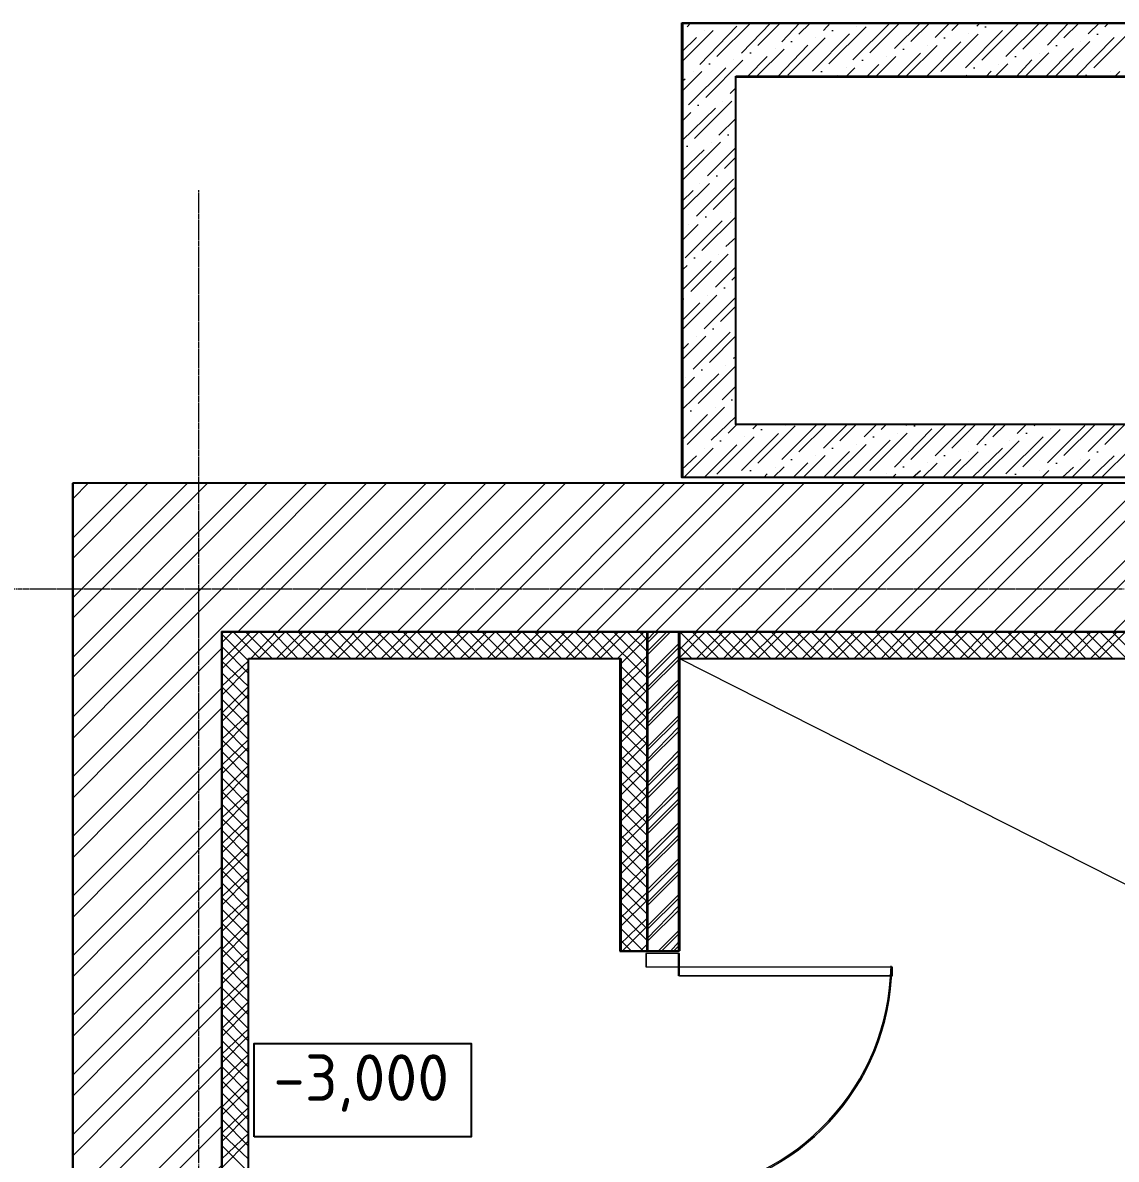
# Model space of a CAD drawing. Header units: millimetres. Extents: x -10178924 to 11692288, y -947381 to 58396.
# Drawn here: x 721696 to 725809, y -782937 to -778661 of the extents above; entities that cross this region are included whole.
import ezdxf

# ---------------------------------------------------------------- set-up
doc = ezdxf.new("R2010")
doc.units = ezdxf.units.MM
doc.linetypes.add('HIDDEN', pattern=[9.525, 6.35, -3.175])
doc.linetypes.add('осевая', pattern=[50.8, 31.75, -6.35, 6.35, -6.35])
for name, color, linetype, lineweight in [('PDF _0', 7, 'Continuous', 9), ('PDF _Текст', 7, 'Continuous', 5), ('АР_Двери', 250, 'Continuous', 9), ('Основная ГКЛ', 250, 'Continuous', 9), ('Отделка СТЕН', 6, 'Continuous', 13), ('Перегородки', 162, 'Continuous', 9), ('Размеры осевые', 153, 'Continuous', 9), ('Стены.1', 7, 'Continuous', 25), ('ШТРИХОВКА', 252, 'Continuous', 15)]:
    doc.layers.add(name, color=color, linetype=linetype, lineweight=lineweight)
for name, color, linetype, true_color in [('PDF _АР_Двери', 7, 'Continuous', 0x545454), ('PDF _Основная ГКЛ', 7, 'Continuous', 0x545454), ('PDF _Отметки', 7, 'Continuous', 0x7f9fff), ('PDF _Перегородки', 7, 'Continuous', 0x0037dd), ('PDF _Размеры осевые', 7, 'Continuous', 0x5d6970), ('PDF _штриховка', 7, 'Continuous', 0x95834a)]:
    doc.layers.add(name, color=color, linetype=linetype, true_color=true_color)
doc.layers.add('PDF _Отделка СТЕН', color=6, linetype='Continuous')
doc.layers.add('PDF _Стены.1', color=7, linetype='Continuous')
doc.styles.add('PDF ISOCPEUR', font='isocpeur.ttf')
pattern_1 = [(45, (-17446.33, 108538.816), (-49.39141, 49.39141), []), (135, (-17446.33, 108538.816), (-49.39141, -49.39141), [])]

# ---------------------------------------------------------------- blocks, each defined once
blk = doc.blocks.new('A$C5282721b')
at = {"lineweight": 0, "true_color": 0x000000, "transparency": 33554687}
h = blk.add_hatch(dxfattribs=at)
h.set_pattern_fill('ANSI36', color=18, scale=25)
h.set_pattern_definition([(45, (-72691.17, 279085.83), (42.09495, 154.348152), [198.4375, -39.6875, 0, -39.6875])])
h.paths.add_polyline_path([(5419.328, 2128.057), (1819.923, 2128.057), (1819.923, 418.057), (5420.328, 418.057)])
h.paths.add_polyline_path([(5219.328, 1928.057), (5220.328, 618.057), (2020.923, 618.057), (2019.923, 1928.057)], flags=16)
at = {"layer": 'Отделка СТЕН', "true_color": 0x000000, "transparency": 33554687}
h = blk.add_hatch(dxfattribs=at)
h.set_pattern_fill('ANSI37', color=18, scale=22)
h.set_pattern_definition(pattern_1)
h.paths.add_polyline_path([(1686.923, -161.943), (86.923, -161.943), (86.923, -5161.054), (186.923, -5161.054), (186.923, -261.943), (1586.923, -261.943), (1586.923, -1361.943), (1686.923, -1361.943)])
h.paths.add_polyline_path([(1686.923, -5161.054), (1586.923, -5161.054), (1586.923, -5598.72), (186.923, -5598.72), (186.923, -5161.054), (86.923, -5161.054), (86.923, -5698.72), (1686.923, -5698.72)])
h.paths.add_polyline_path([(1686.923, -2331.943), (1681.923, -2331.943), (1586.923, -2331.943), (1586.923, -5161.054), (1686.923, -5161.054)], flags=17)
h = blk.add_hatch(dxfattribs=at)
h.set_pattern_fill('ANSI37', color=18, scale=22)
h.set_pattern_definition(pattern_1)
h.paths.add_polyline_path([(9286.923, -261.943), (9286.923, -1261.943), (9386.923, -1261.943), (9386.923, -161.943), (1806.923, -161.943), (1806.923, -261.943)])
at = {"layer": 'Перегородки', "lineweight": 20, "true_color": 0x000000, "transparency": 33554687}
h = blk.add_hatch(dxfattribs=at)
h.set_pattern_fill('ANSI32', color=18, scale=10)
h.set_pattern_definition([(45, (-121817.21, -14990.67), (-67.35192, 67.35192), []), (45, (-121772.31, -14990.67), (-67.35192, 67.35192), [])])
h.paths.add_polyline_path([(1806.923, -161.943), (1756.266, -161.943)], flags=17)
h.paths.add_polyline_path([(1806.923, -2331.943), (1686.923, -2331.943), (1686.923, -5698.72), (1806.923, -5698.72)])
h.paths.add_polyline_path([(1686.923, -1361.943), (1806.923, -1361.943), (1806.923, -161.943), (1686.923, -161.943)])
at = {"layer": 'ШТРИХОВКА', "ltscale": 100, "true_color": 0x000000, "transparency": 33554687}
h = blk.add_hatch(dxfattribs=at)
h.set_pattern_fill('ANSI31', color=18, scale=50)
h.set_pattern_definition([(45, (-79853.19, 25128.16), (-112.2532, 112.2532), [])])
h.paths.add_polyline_path([(23461.119, -5698.72), (20726.119, -5698.72), (20726.119, -6098.72), (23461.119, -6098.72), (23461.119, -6515.547), (23861.119, -6515.547), (23861.119, -5328.486), (23461.119, -5328.486)], flags=17)
h.paths.add_polyline_path([(17846.22, -11596.906), (8196.095, -11596.906), (8096.091, -11596.906), (5081.5, -11596.906), (5081.5, -12156.906), (17846.22, -12156.906), (17846.22, -11876.906)], flags=17)
h.paths.add_polyline_path([(8216.705, -5698.72), (8216.779, -6098.72), (19406.923, -6098.72), (19406.923, -5698.72)], flags=16)
h.paths.add_polyline_path([(4011.5, -12156.906), (4011.5, -11596.906), (86.923, -11596.906), (86.923, -9009.38), (86.923, -8929.368), (86.923, -6098.72), (3721.276, -6098.72), (3801.387, -6098.72), (9286.442, -6098.72), (9286.779, -5698.72), (86.923, -5698.72), (86.923, -161.943), (23461.119, -161.943), (23461.119, -4567.801), (23861.119, -4567.801), (23861.119, -3119.021), (23861.119, -2969.021), (23861.119, -161.943), (24472.507, -161.943), (29133.626, -161.943), (29283.626, -161.943), (29940.503, -161.943), (29940.503, 398.057), (-473.077, 398.057), (-473.077, -11800), (-473.077, -12156.906), (-0.293, -12156.906)])
h.paths.add_polyline_path([(23861.119, -9596.906), (23461.119, -9596.906), (23461.119, -11596.906), (18816.22, -11596.906), (18816.22, -12156.906), (23301.119, -12156.906), (23301.119, -15862.111), (25035.25, -15862.111), (25595.277, -15862.111), (25744.391, -15862.111), (25744.391, -15302.111), (23861.119, -15302.111), (23861.119, -12066.906)])
h.paths.add_polyline_path([(23461.119, -8546.906), (23861.119, -8546.906), (23861.119, -7571.566), (23461.119, -7571.566)], flags=17)
at = {"color": 18, "lineweight": 0, "ltscale": 100, "true_color": 0x000000, "transparency": 33554687}
blk.add_line((1806.923, -261.943), (8133.325, -3465.61), dxfattribs=at)
blk.add_line((1806.923, -261.943), (8133.325, -3465.61), dxfattribs=at)
at = {"layer": 'АР_Двери', "color": 18, "true_color": 0x000000, "transparency": 33554687}
for points in [[(1806.923, -1421.943), (1806.923, -1371.943), (1681.923, -1371.943), (1681.923, -1421.943)], [(2606.923, -1421.943), (2606.923, -1456.943), (1806.923, -1456.943), (1806.923, -1421.943)]]:
    blk.add_lwpolyline(points, close=True, dxfattribs=at)
blk.add_arc((1728.257, -1406.672), 878.799, 275.135751, 359.00431, dxfattribs=at)
at = {"layer": 'Основная ГКЛ', "color": 18, "linetype": 'HIDDEN', "ltscale": 5, "true_color": 0x000000, "transparency": 33554687}
blk.add_line((1806.923, -1361.943), (1681.923, -1361.943), dxfattribs=at)
at = {"layer": 'Размеры осевые', "color": 251, "linetype": 'осевая', "ltscale": 0.5, "transparency": 33554687}
for p, q in [((0, -19000), (0, 1500)), ((-9750, 0), (57900, 0))]:
    blk.add_line(p, q, dxfattribs=at)
at = {"layer": 'Стены.1', "color": 18, "linetype": 'Continuous', "lineweight": 25, "true_color": 0x000000, "transparency": 33554687, "flags": 128}
for points in [[(1819.923, 2128.057), (5419.828, 2128.057), (5419.828, 418.057), (1819.923, 418.057)], [(2019.923, 1928.057), (5219.828, 1928.057), (5219.828, 618.057), (2019.923, 618.057)]]:
    blk.add_lwpolyline(points, close=True, dxfattribs=at)
at = {"layer": 'Стены.1', "color": 18, "linetype": 'Continuous', "true_color": 0x000000, "transparency": 33554687, "flags": 128}
for points in [[(-473.077, -12156.906), (-473.077, 398.057)], [(-473.077, 398.057), (54269.391, 398.057)], [(86.923, -11596.906), (86.923, -161.943)], [(86.923, -161.943), (53709.391, -161.943)], [(186.923, -5598.72), (186.923, -261.943)], [(186.923, -261.943), (1586.923, -261.943)], [(1806.923, -261.943), (9286.923, -261.943)]]:
    blk.add_lwpolyline(points, dxfattribs=at)
at = {"layer": 'Стены.1', "color": 18, "ltscale": 0.1, "true_color": 0x000000, "transparency": 33554687}
for points in [[(1686.923, -161.943), (1686.923, -1361.943)], [(1806.923, -161.943), (1806.923, -1361.943)], [(1586.923, -261.943), (1586.923, -1361.943)], [(1586.923, -1361.943), (1806.923, -1361.943)]]:
    blk.add_lwpolyline(points, dxfattribs=at)

msp = doc.modelspace()

# ---------------------------------------------------------------- linework, layer by layer
at = {"layer": 'PDF _0', "lineweight": 0}
for points in [[(724242.4, -778817.7), (724382.1, -778673.8)], [(724399, -778775.4), (724509.1, -778661.1)], [(724551.4, -778733), (724619.2, -778661.1)], [(724708.1, -778690.7), (724733.5, -778661.1)], [(724818.1, -778800.8), (724957.8, -778661.1)], [(724830.8, -778673.8), (724830.8, -778673.8)], [(724974.8, -778758.4), (725072.1, -778661.1)], [(725127.2, -778716.1), (725182.2, -778661.1)], [(725283.8, -778673.8), (725296.5, -778661.1)], [(725393.9, -778788.1), (725520.9, -778661.1)], [(725550.5, -778745.7), (725630.9, -778661.1)], [(725702.9, -778703.4), (725745.2, -778661.1)], [(724174.7, -778771.1), (724229.7, -778716.1)], [(724259.3, -778690.7), (724259.3, -778690.7)], [(724665.7, -778843.1), (724805.4, -778703.4)], [(724678.4, -778716.1), (724678.4, -778716.1)], [(725241.5, -778830.4), (725381.2, -778690.7)], [(725254.2, -778703.4), (725254.2, -778703.4)], [(725660.6, -778860), (725800.3, -778716.1)], [(724526, -778758.4), (724526, -778758.4)], [(724534.5, -778864.3), (724648.8, -778745.7)], [(724983.2, -778864.3), (725072.1, -778775.4)], [(725093.3, -778864.3), (725224.5, -778733)], [(725097.5, -778745.7), (725097.5, -778745.7)], [(725520.9, -778775.4), (725520.9, -778775.4)], [(725542, -778864.3), (725647.9, -778758.4)], [(725673.3, -778733), (725673.3, -778733)], [(724369.4, -778800.8), (724369.4, -778800.8)], [(724420.2, -778864.3), (724496.4, -778788.1)], [(724868.9, -778864.3), (724915.5, -778817.7)], [(724945.1, -778788.1), (724945.1, -778788.1)], [(725364.2, -778817.7), (725364.2, -778817.7)], [(725432, -778864.3), (725491.2, -778800.8)], [(724200.1, -778970.1), (724339.8, -778830.4)], [(724217, -778843.1), (724217, -778843.1)], [(724758.9, -778864.3), (724763.1, -778860)], [(724792.7, -778830.4), (724792.7, -778830.4)], [(725211.8, -778860), (725211.8, -778860)], [(725317.7, -778864.3), (725338.8, -778843.1)], [(725787.6, -778843.1), (725787.6, -778843.1)], [(724174.7, -778881.2), (724187.4, -778872.7)], [(724356.7, -778927.8), (724377.9, -778906.6)], [(724174.7, -779105.6), (724301.7, -778982.8)], [(724327.1, -778957.4), (724327.1, -778957.4)], [(724314.4, -779084.4), (724377.9, -779020.9)], [(724284.7, -779109.8), (724284.7, -779109.8)], [(724174.7, -779219.9), (724259.3, -779139.4)], [(724272, -779236.8), (724377.9, -779131)], [(724229.7, -779389.2), (724369.4, -779249.5)], [(724242.4, -779266.4), (724242.4, -779266.4)], [(724174.7, -779334.2), (724217, -779291.8)], [(724187.4, -779545.8), (724327.1, -779406.1)], [(724356.7, -779376.5), (724356.7, -779376.5)], [(724200.1, -779418.8), (724200.1, -779418.8)], [(724339.8, -779503.5), (724377.9, -779469.6)], [(724314.4, -779533.1), (724314.4, -779533.1)], [(724174.7, -779668.6), (724284.7, -779558.5)], [(724301.7, -779655.9), (724377.9, -779579.7)], [(724174.7, -779782.9), (724242.4, -779715.2)], [(724259.3, -779812.5), (724377.9, -779694)], [(724272, -779685.5), (724272, -779685.5)], [(724217, -779964.9), (724356.7, -779825.2)], [(724229.7, -779842.2), (724229.7, -779842.2)], [(724174.7, -779893), (724200.1, -779867.6)], [(724369.4, -779922.6), (724377.9, -779918.4)], [(724339.8, -779952.2), (724339.8, -779952.2)], [(724174.7, -780117.3), (724314.4, -779981.9)], [(724187.4, -779994.6), (724187.4, -779994.6)], [(724327.1, -780079.2), (724377.9, -780028.4)], [(724174.7, -780231.6), (724272, -780134.3)], [(724284.7, -780231.6), (724377.9, -780142.7)], [(724301.7, -780108.9), (724301.7, -780108.9)], [(724441.4, -780189.3), (724458.3, -780172.4)], [(724551.4, -780303.6), (724682.7, -780172.4)], [(724564.1, -780176.6), (724564.1, -780176.6)], [(724708.1, -780261.3), (724797, -780172.4)], [(724860.5, -780218.9), (724907, -780172.4)], [(725017.1, -780176.6), (725021.3, -780172.4)], [(725127.2, -780290.9), (725245.7, -780172.4)], [(725283.8, -780248.6), (725355.8, -780172.4)], [(725436.2, -780206.2), (725470.1, -780172.4)], [(725550.5, -780316.3), (725690.2, -780176.6)], [(725702.9, -780274), (725804.5, -780172.4)], [(724399, -780345.9), (724538.7, -780206.2)], [(724411.7, -780218.9), (724411.7, -780218.9)], [(724974.8, -780333.2), (725114.5, -780189.3)], [(724987.5, -780206.2), (724987.5, -780206.2)], [(725393.9, -780358.6), (725533.6, -780218.9)], [(725563.2, -780189.3), (725563.2, -780189.3)], [(724259.3, -780371.3), (724382.1, -780248.6)], [(724259.3, -780261.3), (724259.3, -780261.3)], [(724818.1, -780371.3), (724957.8, -780231.6)], [(724830.8, -780248.6), (724830.8, -780248.6)], [(725266.9, -780371.3), (725381.2, -780261.3)], [(725406.6, -780231.6), (725406.6, -780231.6)], [(724174.7, -780341.7), (724229.7, -780290.9)], [(724678.4, -780290.9), (724678.4, -780290.9)], [(724708.1, -780371.3), (724805.4, -780274)], [(725156.8, -780371.3), (725224.5, -780303.6)], [(725254.2, -780274), (725254.2, -780274)], [(725673.3, -780303.6), (725673.3, -780303.6)], [(725715.6, -780371.3), (725800.3, -780290.9)], [(724526, -780333.2), (724526, -780333.2)], [(724593.8, -780371.3), (724648.8, -780316.3)], [(725042.5, -780371.3), (725072.1, -780345.9)], [(725097.5, -780316.3), (725097.5, -780316.3)], [(725520.9, -780345.9), (725520.9, -780345.9)], [(725605.5, -780371.3), (725647.9, -780333.2)], [(724483.7, -780371.3), (724496.4, -780358.6)], [(724945.1, -780358.6), (724945.1, -780358.6)]]:
    msp.add_lwpolyline(points, dxfattribs=at)
at = {"layer": 'PDF _АР_Двери', "lineweight": 9}
for points in [[(724162, -782212.9), (724162, -782162.1), (724039.2, -782162.1), (724039.2, -782212.9)], [(724962.1, -782212.9), (724962.1, -782246.7), (724162, -782246.7), (724162, -782212.9)]]:
    msp.add_lwpolyline(points, close=True, dxfattribs=at)
msp.add_arc((724083.6, -782193.8), 878.4, 275.1362, 359.0055, dxfattribs=at)
at = {"layer": 'PDF _Основная ГКЛ', "lineweight": 9}
msp.add_lwpolyline([(724162, -782153.6), (724039.2, -782153.6)], dxfattribs=at)
at = {"layer": 'PDF _Отделка СТЕН', "lineweight": 13}
for points in [[(722443.2, -780964), (722451.7, -780951.3)], [(722443.2, -781061.4), (722553.3, -780951.3)], [(722633.7, -781052.9), (722532.1, -780951.3)], [(722553.3, -781052.9), (722650.6, -780951.3)], [(722731.1, -781052.9), (722633.7, -780951.3)], [(722650.7, -781052.9), (722752.3, -780951.3)], [(722832.7, -781052.9), (722731.1, -780951.3)], [(722748, -781052.9), (722849.6, -780951.3)], [(722930.1, -781052.9), (722828.5, -780951.3)], [(722849.6, -781052.9), (722947, -780951.3)], [(723027.4, -781052.9), (722930.1, -780951.3)], [(722947, -781052.9), (723048.6, -780951.3)], [(723129, -781052.9), (723027.4, -780951.3)], [(723044.4, -781052.9), (723146, -780951.3)], [(723226.4, -781052.9), (723124.8, -780951.3)], [(723146, -781052.9), (723243.3, -780951.3)], [(723323.8, -781052.9), (723226.4, -780951.3)], [(723243.3, -781052.9), (723344.9, -780951.3)], [(723425.4, -781052.9), (723323.8, -780951.3)], [(723340.7, -781052.9), (723442.3, -780951.3)], [(723522.7, -781052.9), (723421.1, -780951.3)], [(723442.3, -781052.9), (723539.7, -780951.3)], [(723620.1, -781052.9), (723522.7, -780951.3)], [(723539.7, -781052.9), (723641.3, -780951.3)], [(723721.7, -781052.9), (723620.1, -780951.3)], [(723637, -781052.9), (723738.6, -780951.3)], [(723819.1, -781052.9), (723717.5, -780951.3)], [(723738.6, -781052.9), (723836, -780951.3)], [(723916.4, -781052.9), (723819.1, -780951.3)], [(723836, -781052.9), (723937.6, -780951.3)], [(724043.4, -781078.3), (723916.4, -780951.3)], [(723933.4, -781052.9), (724035, -780951.3)], [(724043.4, -780980.9), (724013.8, -780951.3)], [(724162, -781023.3), (724233.9, -780951.3)], [(724314.4, -781052.9), (724212.8, -780951.3)], [(724229.7, -781052.9), (724331.3, -780951.3)], [(724411.7, -781052.9), (724310.1, -780951.3)], [(724331.3, -781052.9), (724428.7, -780951.3)], [(724509.1, -781052.9), (724411.7, -780951.3)], [(724428.7, -781052.9), (724530.3, -780951.3)], [(724610.7, -781052.9), (724509.1, -780951.3)], [(724526, -781052.9), (724627.6, -780951.3)], [(724708.1, -781052.9), (724606.5, -780951.3)], [(724627.6, -781052.9), (724725, -780951.3)], [(724805.4, -781052.9), (724708.1, -780951.3)], [(724725, -781052.9), (724826.6, -780951.3)], [(724907, -781052.9), (724805.4, -780951.3)], [(724822.4, -781052.9), (724924, -780951.3)], [(725004.4, -781052.9), (724902.8, -780951.3)], [(724924, -781052.9), (725021.3, -780951.3)], [(725101.8, -781052.9), (725004.4, -780951.3)], [(725021.3, -781052.9), (725122.9, -780951.3)], [(725203.4, -781052.9), (725101.8, -780951.3)], [(725118.7, -781052.9), (725220.3, -780951.3)], [(725300.7, -781052.9), (725199.1, -780951.3)], [(725220.3, -781052.9), (725317.7, -780951.3)], [(725398.1, -781052.9), (725300.7, -780951.3)], [(725317.7, -781052.9), (725419.3, -780951.3)], [(725499.7, -781052.9), (725398.1, -780951.3)], [(725415, -781052.9), (725516.6, -780951.3)], [(725597.1, -781052.9), (725495.5, -780951.3)], [(725516.6, -781052.9), (725614, -780951.3)], [(725694.4, -781052.9), (725597.1, -780951.3)], [(725614, -781052.9), (725715.6, -780951.3)], [(725796, -781052.9), (725694.4, -780951.3)], [(725711.4, -781052.9), (725813, -780951.3)], [(725893.4, -781052.9), (725791.8, -780951.3)], [(722544.8, -781061.4), (722443.2, -780959.8)], [(724212.8, -781052.9), (724162, -781002.1)], [(722443.2, -781158.7), (722544.8, -781061.4)], [(722544.8, -781158.7), (722443.2, -781061.4)], [(723941.8, -781141.8), (724043.4, -781044.4)], [(724043.4, -781179.9), (723941.8, -781078.3)], [(722443.2, -781260.3), (722544.8, -781158.8)], [(722544.8, -781260.3), (722443.2, -781158.8)], [(723941.8, -781239.2), (724043.4, -781141.8)], [(724043.4, -781277.3), (723941.8, -781175.7)], [(723941.8, -781340.8), (724043.4, -781239.2)], [(722544.8, -781357.7), (722443.2, -781256.1)], [(722443.2, -781357.7), (722544.8, -781260.4)], [(724043.4, -781374.6), (723941.8, -781277.3)], [(723941.8, -781438.1), (724043.4, -781340.8)], [(722443.2, -781455.1), (722544.8, -781357.7)], [(722544.8, -781455.1), (722443.2, -781357.7)], [(724043.4, -781476.2), (723941.8, -781374.6)], [(722443.2, -781556.7), (722544.8, -781455.1)], [(722544.8, -781556.7), (722443.2, -781455.1)], [(723941.8, -781535.5), (724043.4, -781438.2)], [(724043.4, -781573.6), (723941.8, -781472)], [(722544.8, -781654), (722443.2, -781552.5)], [(723941.8, -781637.1), (724043.4, -781535.5)], [(722443.2, -781654), (722544.8, -781556.7)], [(724043.4, -781671), (723941.8, -781573.6)], [(723941.8, -781734.5), (724043.4, -781637.1)], [(722443.2, -781751.4), (722544.8, -781654.1)], [(722544.8, -781751.4), (722443.2, -781654.1)], [(724043.4, -781772.6), (723941.8, -781671)], [(722443.2, -781853), (722544.8, -781751.4)], [(722544.8, -781853), (722443.2, -781751.4)], [(723941.8, -781831.9), (724043.4, -781734.5)], [(724043.4, -781870), (723941.8, -781768.4)], [(722544.8, -781950.4), (722443.2, -781848.8)], [(722443.2, -781950.4), (722544.8, -781853)], [(723941.8, -781933.5), (724043.4, -781831.9)], [(724043.4, -781967.3), (723941.8, -781870)], [(723941.8, -782030.8), (724043.4, -781933.5)], [(722443.2, -782047.8), (722544.8, -781950.4)], [(722544.8, -782047.8), (722443.2, -781950.4)], [(724043.4, -782068.9), (723941.8, -781967.3)], [(722443.2, -782149.4), (722544.8, -782047.8)], [(722544.8, -782149.4), (722443.2, -782047.8)], [(723941.8, -782128.2), (724043.4, -782030.8)], [(724030.7, -782153.6), (723941.8, -782064.7)], [(722544.8, -782246.7), (722443.2, -782145.1)], [(722443.2, -782246.7), (722544.8, -782149.4)], [(724018, -782153.6), (724043.4, -782128.2)], [(722443.2, -782344.1), (722544.8, -782246.7)], [(722544.8, -782344.1), (722443.2, -782246.7)], [(722443.2, -782445.7), (722544.8, -782344.1)], [(722544.8, -782445.7), (722443.2, -782344.1)], [(722544.8, -782543.1), (722443.2, -782441.5)], [(722443.2, -782543.1), (722544.8, -782445.7)], [(722443.2, -782640.4), (722544.8, -782543.1)], [(722544.8, -782640.4), (722443.2, -782543.1)], [(722443.2, -782742), (722544.8, -782640.4)], [(722544.8, -782742), (722443.2, -782640.4)], [(722544.8, -782839.4), (722443.2, -782737.8)], [(722443.2, -782839.4), (722544.8, -782742)], [(722443.2, -782936.8), (722544.8, -782839.4)], [(722544.8, -782936.8), (722443.2, -782839.4)]]:
    msp.add_lwpolyline(points, dxfattribs=at)
at = {"layer": 'PDF _Отметки', "lineweight": 25}
msp.add_lwpolyline([(722566, -782852.1), (722566, -782500.7), (723383, -782500.7), (723383, -782852.1)], close=True, dxfattribs=at)
at = {"layer": 'PDF _Перегородки', "color": 5, "lineweight": 20}
for points in [[(724043.4, -780985.2), (724073.1, -780951.3)], [(724043.4, -781027.5), (724119.6, -780951.3)], [(724043.4, -781116.4), (724162, -780997.9)], [(724043.4, -781163), (724162, -781044.5)], [(724043.4, -781251.9), (724162, -781133.4)], [(724043.4, -781298.4), (724162, -781175.7)], [(724043.4, -781387.3), (724162, -781268.8)], [(724043.4, -781433.9), (724162, -781311.2)], [(724043.4, -781522.8), (724162, -781400.1)], [(724043.4, -781565.2), (724162, -781446.6)], [(724043.4, -781658.3), (724162, -781535.5)], [(724043.4, -781700.6), (724162, -781582.1)], [(724043.4, -781789.5), (724162, -781671)], [(724043.4, -781836.1), (724162, -781717.6)], [(724043.4, -781925), (724162, -781806.5)], [(724043.4, -781971.6), (724162, -781853)], [(724043.4, -782060.5), (724162, -781941.9)], [(724043.4, -782107), (724162, -781984.3)], [(724085.8, -782153.6), (724162, -782077.4)], [(724132.3, -782153.6), (724162, -782119.7)]]:
    msp.add_lwpolyline(points, dxfattribs=at)
at = {"layer": 'PDF _Размеры осевые', "lineweight": 9}
for points in [[(722358.6, -779300.3), (722358.6, -779291.8)], [(722358.6, -779304.5), (722358.6, -779304.5)], [(722358.6, -779325.7), (722358.6, -779308.8)], [(722358.6, -779329.9), (722358.6, -779329.9)], [(722358.6, -779351.1), (722358.6, -779334.2)], [(722358.6, -779355.3), (722358.6, -779355.3)], [(722358.6, -779376.5), (722358.6, -779359.6)], [(722358.6, -779380.7), (722358.6, -779380.7)], [(722358.6, -779401.9), (722358.6, -779385)], [(722358.6, -779406.1), (722358.6, -779406.1)], [(722358.6, -779427.3), (722358.6, -779410.4)], [(722358.6, -779431.5), (722358.6, -779431.5)], [(722358.6, -779452.7), (722358.6, -779435.8)], [(722358.6, -779456.9), (722358.6, -779456.9)], [(722358.6, -779478.1), (722358.6, -779461.2)], [(722358.6, -779482.3), (722358.6, -779482.3)], [(722358.6, -779503.5), (722358.6, -779486.6)], [(722358.6, -779507.7), (722358.6, -779507.7)], [(722358.6, -779528.9), (722358.6, -779512)], [(722358.6, -779533.1), (722358.6, -779533.1)], [(722358.6, -779554.3), (722358.6, -779537.4)], [(722358.6, -779558.5), (722358.6, -779558.5)], [(722358.6, -779579.7), (722358.6, -779562.8)], [(722358.6, -779583.9), (722358.6, -779583.9)], [(722358.6, -779605.1), (722358.6, -779588.2)], [(722358.6, -779609.3), (722358.6, -779609.3)], [(722358.6, -779630.5), (722358.6, -779613.6)], [(722358.6, -779634.7), (722358.6, -779634.7)], [(722358.6, -779655.9), (722358.6, -779639)], [(722358.6, -779660.1), (722358.6, -779660.1)], [(722358.6, -779681.3), (722358.6, -779664.4)], [(722358.6, -779685.5), (722358.6, -779685.5)], [(722358.6, -779706.7), (722358.6, -779689.8)], [(722358.6, -779710.9), (722358.6, -779710.9)], [(722358.6, -779732.1), (722358.6, -779715.2)], [(722358.6, -779736.3), (722358.6, -779736.3)], [(722358.6, -779757.5), (722358.6, -779740.6)], [(722358.6, -779761.7), (722358.6, -779761.7)], [(722358.6, -779782.9), (722358.6, -779766)], [(722358.6, -779787.1), (722358.6, -779787.1)], [(722358.6, -779808.3), (722358.6, -779791.4)], [(722358.6, -779812.5), (722358.6, -779812.5)], [(722358.6, -779833.7), (722358.6, -779816.8)], [(722358.6, -779837.9), (722358.6, -779837.9)], [(722358.6, -779859.1), (722358.6, -779842.2)], [(722358.6, -779863.3), (722358.6, -779863.3)], [(722358.6, -779884.5), (722358.6, -779867.6)], [(722358.6, -779888.7), (722358.6, -779888.7)], [(722358.6, -779909.9), (722358.6, -779893)], [(722358.6, -779914.1), (722358.6, -779914.1)], [(722358.6, -779935.3), (722358.6, -779918.4)], [(722358.6, -779939.5), (722358.6, -779939.5)], [(722358.6, -779960.7), (722358.6, -779943.8)], [(722358.6, -779964.9), (722358.6, -779964.9)], [(722358.6, -779986.1), (722358.6, -779969.2)], [(722358.6, -779990.3), (722358.6, -779990.3)], [(722358.6, -780011.5), (722358.6, -779994.6)], [(722358.6, -780015.7), (722358.6, -780015.7)], [(722358.6, -780036.9), (722358.6, -780020)], [(722358.6, -780041.1), (722358.6, -780041.1)], [(722358.6, -780062.3), (722358.6, -780045.4)], [(722358.6, -780066.5), (722358.6, -780066.5)], [(722358.6, -780087.7), (722358.6, -780070.8)], [(722358.6, -780091.9), (722358.6, -780091.9)], [(722358.6, -780113.1), (722358.6, -780096.2)], [(722358.6, -780117.3), (722358.6, -780117.3)], [(722358.6, -780138.5), (722358.6, -780121.6)], [(722358.6, -780142.7), (722358.6, -780142.7)], [(722358.6, -780163.9), (722358.6, -780147)], [(722358.6, -780168.1), (722358.6, -780168.1)], [(722358.6, -780189.3), (722358.6, -780172.4)], [(722358.6, -780193.5), (722358.6, -780193.5)], [(722358.6, -780214.7), (722358.6, -780197.8)], [(722358.6, -780218.9), (722358.6, -780218.9)], [(722358.6, -780240.1), (722358.6, -780223.2)], [(722358.6, -780244.3), (722358.6, -780244.3)], [(722358.6, -780265.5), (722358.6, -780248.6)], [(722358.6, -780269.7), (722358.6, -780269.7)], [(722358.6, -780290.9), (722358.6, -780274)], [(722358.6, -780295.1), (722358.6, -780295.1)], [(722358.6, -780316.3), (722358.6, -780299.4)], [(722358.6, -780320.5), (722358.6, -780320.5)], [(722358.6, -780341.7), (722358.6, -780324.8)], [(722358.6, -780345.9), (722358.6, -780345.9)], [(722358.6, -780367.1), (722358.6, -780350.2)], [(722358.6, -780371.3), (722358.6, -780371.3)], [(722358.6, -780392.5), (722358.6, -780375.6)], [(722358.6, -780396.7), (722358.6, -780396.7)], [(722358.6, -780417.9), (722358.6, -780401)], [(722358.6, -780422.1), (722358.6, -780422.1)], [(722358.6, -780443.3), (722358.6, -780426.4)], [(722358.6, -780447.5), (722358.6, -780447.5)], [(722358.6, -780468.7), (722358.6, -780451.8)], [(722358.6, -780472.9), (722358.6, -780472.9)], [(722358.6, -780494.1), (722358.6, -780477.2)], [(722358.6, -780498.3), (722358.6, -780498.3)], [(722358.6, -780519.5), (722358.6, -780502.6)], [(722358.6, -780523.7), (722358.6, -780523.7)], [(722358.6, -780544.9), (722358.6, -780528)], [(722358.6, -780549.1), (722358.6, -780549.1)], [(722358.6, -780570.3), (722358.6, -780553.4)], [(722358.6, -780574.5), (722358.6, -780574.5)], [(722358.6, -780595.7), (722358.6, -780578.8)], [(722358.6, -780599.9), (722358.6, -780599.9)], [(722358.6, -780621.1), (722358.6, -780604.2)], [(722358.6, -780625.3), (722358.6, -780625.3)], [(722358.6, -780646.5), (722358.6, -780629.6)], [(722358.6, -780650.7), (722358.6, -780650.7)], [(722358.6, -780671.9), (722358.6, -780655)], [(722358.6, -780676.1), (722358.6, -780676.1)], [(722358.6, -780697.3), (722358.6, -780680.4)], [(722358.6, -780701.5), (722358.6, -780701.5)], [(722358.6, -780722.7), (722358.6, -780705.8)], [(722358.6, -780726.9), (722358.6, -780726.9)], [(722358.6, -780748.1), (722358.6, -780731.2)], [(722358.6, -780752.3), (722358.6, -780752.3)], [(722358.6, -780773.5), (722358.6, -780756.6)], [(722358.6, -780777.7), (722358.6, -780777.7)], [(722358.6, -780798.9), (722358.6, -780782)], [(721698.1, -780790.4), (721710.8, -780790.4)], [(721715.1, -780790.4), (721719.3, -780790.4)], [(721723.5, -780790.4), (721736.2, -780790.4)], [(721740.5, -780790.4), (721744.7, -780790.4)], [(721748.9, -780790.4), (721761.6, -780790.4)], [(721765.9, -780790.4), (721770.1, -780790.4)], [(721774.3, -780790.4), (721787, -780790.4)], [(721791.3, -780790.4), (721795.5, -780790.4)], [(721799.7, -780790.4), (721812.4, -780790.4)], [(721816.7, -780790.4), (721820.9, -780790.4)], [(721825.1, -780790.4), (721837.8, -780790.4)], [(721842.1, -780790.4), (721846.3, -780790.4)], [(721850.5, -780790.4), (721863.2, -780790.4)], [(721867.5, -780790.4), (721871.7, -780790.4)], [(721875.9, -780790.4), (721888.6, -780790.4)], [(721892.9, -780790.4), (721897.1, -780790.4)], [(721901.3, -780790.4), (721914, -780790.4)], [(721918.3, -780790.4), (721922.5, -780790.4)], [(721926.7, -780790.4), (721939.4, -780790.4)], [(721943.7, -780790.4), (721947.9, -780790.4)], [(721952.1, -780790.4), (721964.8, -780790.4)], [(721969.1, -780790.4), (721973.3, -780790.4)], [(721977.5, -780790.4), (721990.2, -780790.4)], [(721994.5, -780790.4), (721998.7, -780790.4)], [(722002.9, -780790.4), (722015.6, -780790.4)], [(722019.9, -780790.4), (722024.1, -780790.4)], [(722028.3, -780790.4), (722041, -780790.4)], [(722045.3, -780790.4), (722049.5, -780790.4)], [(722053.7, -780790.4), (722066.4, -780790.4)], [(722070.7, -780790.4), (722074.9, -780790.4)], [(722079.1, -780790.4), (722091.8, -780790.4)], [(722096.1, -780790.4), (722100.3, -780790.4)], [(722104.6, -780790.4), (722117.3, -780790.4)], [(722121.5, -780790.4), (722125.7, -780790.4)], [(722129.9, -780790.4), (722142.6, -780790.4)], [(722146.9, -780790.4), (722151.1, -780790.4)], [(722155.3, -780790.4), (722168, -780790.4)], [(722172.3, -780790.4), (722176.5, -780790.4)], [(722180.7, -780790.4), (722193.4, -780790.4)], [(722197.7, -780790.4), (722201.9, -780790.4)], [(722206.1, -780790.4), (722218.8, -780790.4)], [(722223.1, -780790.4), (722227.3, -780790.4)], [(722231.5, -780790.4), (722244.2, -780790.4)], [(722248.5, -780790.4), (722252.7, -780790.4)], [(722256.9, -780790.4), (722269.6, -780790.4)], [(722273.9, -780790.4), (722278.1, -780790.4)], [(722282.3, -780790.4), (722295, -780790.4)], [(722299.3, -780790.4), (722303.5, -780790.4)], [(722307.7, -780790.4), (722320.4, -780790.4)], [(722324.7, -780790.4), (722328.9, -780790.4)], [(722333.2, -780790.4), (722345.9, -780790.4)], [(722350.1, -780790.4), (722354.3, -780790.4)], [(722358.6, -780790.4), (722371.3, -780790.4)], [(722358.6, -780803.1), (722358.6, -780803.1)], [(722358.6, -780824.3), (722358.6, -780807.4)], [(722375.5, -780790.4), (722379.7, -780790.4)], [(722383.9, -780790.4), (722396.6, -780790.4)], [(722400.9, -780790.4), (722405.1, -780790.4)], [(722409.3, -780790.4), (722422, -780790.4)], [(722426.3, -780790.4), (722430.5, -780790.4)], [(722434.7, -780790.4), (722447.4, -780790.4)], [(722451.7, -780790.4), (722455.9, -780790.4)], [(722460.1, -780790.4), (722472.8, -780790.4)], [(722477.1, -780790.4), (722481.3, -780790.4)], [(722485.5, -780790.4), (722498.2, -780790.4)], [(722502.5, -780790.4), (722506.7, -780790.4)], [(722510.9, -780790.4), (722523.6, -780790.4)], [(722527.9, -780790.4), (722532.1, -780790.4)], [(722536.4, -780790.4), (722549.1, -780790.4)], [(722553.3, -780790.4), (722557.5, -780790.4)], [(722561.8, -780790.4), (722574.5, -780790.4)], [(722578.7, -780790.4), (722582.9, -780790.4)], [(722587.2, -780790.4), (722599.9, -780790.4)], [(722604.1, -780790.4), (722608.3, -780790.4)], [(722612.6, -780790.4), (722625.3, -780790.4)], [(722629.5, -780790.4), (722633.7, -780790.4)], [(722638, -780790.4), (722650.6, -780790.4)], [(722654.9, -780790.4), (722659.1, -780790.4)], [(722663.3, -780790.4), (722676, -780790.4)], [(722680.3, -780790.4), (722684.5, -780790.4)], [(722688.7, -780790.4), (722701.4, -780790.4)], [(722705.7, -780790.4), (722709.9, -780790.4)], [(722714.1, -780790.4), (722726.8, -780790.4)], [(722731.1, -780790.4), (722735.3, -780790.4)], [(722739.6, -780790.4), (722752.3, -780790.4)], [(722756.5, -780790.4), (722760.7, -780790.4)], [(722765, -780790.4), (722777.7, -780790.4)], [(722781.9, -780790.4), (722786.1, -780790.4)], [(722790.4, -780790.4), (722803.1, -780790.4)], [(722807.3, -780790.4), (722811.5, -780790.4)], [(722815.8, -780790.4), (722828.5, -780790.4)], [(722832.7, -780790.4), (722836.9, -780790.4)], [(722841.2, -780790.4), (722853.9, -780790.4)], [(722858.1, -780790.4), (722862.3, -780790.4)], [(722866.6, -780790.4), (722879.3, -780790.4)], [(722883.5, -780790.4), (722887.7, -780790.4)], [(722892, -780790.4), (722904.6, -780790.4)], [(722908.9, -780790.4), (722913.1, -780790.4)], [(722917.3, -780790.4), (722930, -780790.4)], [(722934.3, -780790.4), (722938.5, -780790.4)], [(722942.7, -780790.4), (722955.4, -780790.4)], [(722959.7, -780790.4), (722963.9, -780790.4)], [(722968.2, -780790.4), (722980.9, -780790.4)], [(722985.1, -780790.4), (722989.3, -780790.4)], [(722993.6, -780790.4), (723006.3, -780790.4)], [(723010.5, -780790.4), (723014.7, -780790.4)], [(723019, -780790.4), (723031.7, -780790.4)], [(723035.9, -780790.4), (723040.1, -780790.4)], [(723044.4, -780790.4), (723057.1, -780790.4)], [(723061.3, -780790.4), (723065.5, -780790.4)], [(723069.8, -780790.4), (723082.5, -780790.4)], [(723086.7, -780790.4), (723090.9, -780790.4)], [(723095.2, -780790.4), (723107.9, -780790.4)], [(723112.1, -780790.4), (723116.3, -780790.4)], [(723120.6, -780790.4), (723133.3, -780790.4)], [(723137.5, -780790.4), (723141.7, -780790.4)], [(723146, -780790.4), (723158.6, -780790.4)], [(723162.9, -780790.4), (723167.1, -780790.4)], [(723171.4, -780790.4), (723184.1, -780790.4)], [(723188.3, -780790.4), (723192.5, -780790.4)], [(723196.8, -780790.4), (723209.5, -780790.4)], [(723213.7, -780790.4), (723217.9, -780790.4)], [(723222.2, -780790.4), (723234.9, -780790.4)], [(723239.1, -780790.4), (723243.3, -780790.4)], [(723247.6, -780790.4), (723260.3, -780790.4)], [(723264.5, -780790.4), (723268.7, -780790.4)], [(723273, -780790.4), (723285.7, -780790.4)], [(723289.9, -780790.4), (723294.1, -780790.4)], [(723298.4, -780790.4), (723311.1, -780790.4)], [(723315.3, -780790.4), (723319.5, -780790.4)], [(723323.8, -780790.4), (723336.5, -780790.4)], [(723340.7, -780790.4), (723344.9, -780790.4)], [(723349.2, -780790.4), (723361.9, -780790.4)], [(723366.1, -780790.4), (723370.3, -780790.4)], [(723374.6, -780790.4), (723387.3, -780790.4)], [(723391.5, -780790.4), (723395.7, -780790.4)], [(723400, -780790.4), (723412.7, -780790.4)], [(723416.9, -780790.4), (723421.1, -780790.4)], [(723425.4, -780790.4), (723438.1, -780790.4)], [(723442.3, -780790.4), (723446.5, -780790.4)], [(723450.8, -780790.4), (723463.5, -780790.4)], [(723467.7, -780790.4), (723471.9, -780790.4)], [(723476.2, -780790.4), (723488.9, -780790.4)], [(723493.1, -780790.4), (723497.3, -780790.4)], [(723501.6, -780790.4), (723514.3, -780790.4)], [(723518.5, -780790.4), (723522.7, -780790.4)], [(723527, -780790.4), (723539.7, -780790.4)], [(723543.9, -780790.4), (723548.1, -780790.4)], [(723552.4, -780790.4), (723565.1, -780790.4)], [(723569.3, -780790.4), (723573.5, -780790.4)], [(723577.8, -780790.4), (723590.5, -780790.4)], [(723594.7, -780790.4), (723598.9, -780790.4)], [(723603.2, -780790.4), (723615.9, -780790.4)], [(723620.1, -780790.4), (723624.3, -780790.4)], [(723628.6, -780790.4), (723641.3, -780790.4)], [(723645.5, -780790.4), (723649.7, -780790.4)], [(723654, -780790.4), (723666.7, -780790.4)], [(723670.9, -780790.4), (723675.1, -780790.4)], [(723679.4, -780790.4), (723692.1, -780790.4)], [(723696.3, -780790.4), (723700.5, -780790.4)], [(723704.8, -780790.4), (723717.5, -780790.4)], [(723721.7, -780790.4), (723725.9, -780790.4)], [(723730.2, -780790.4), (723742.9, -780790.4)], [(723747.1, -780790.4), (723751.3, -780790.4)], [(723755.6, -780790.4), (723768.3, -780790.4)], [(723772.5, -780790.4), (723776.7, -780790.4)], [(723781, -780790.4), (723793.7, -780790.4)], [(723797.9, -780790.4), (723802.1, -780790.4)], [(723806.4, -780790.4), (723819.1, -780790.4)], [(723823.3, -780790.4), (723827.5, -780790.4)], [(723831.8, -780790.4), (723844.5, -780790.4)], [(723848.7, -780790.4), (723852.9, -780790.4)], [(723857.2, -780790.4), (723869.9, -780790.4)], [(723874.1, -780790.4), (723878.3, -780790.4)], [(723882.6, -780790.4), (723895.3, -780790.4)], [(723899.5, -780790.4), (723903.7, -780790.4)], [(723908, -780790.4), (723920.7, -780790.4)], [(723924.9, -780790.4), (723929.1, -780790.4)], [(723933.4, -780790.4), (723946.1, -780790.4)], [(723950.3, -780790.4), (723954.5, -780790.4)], [(723958.8, -780790.4), (723971.5, -780790.4)], [(723975.7, -780790.4), (723979.9, -780790.4)], [(723984.2, -780790.4), (723996.9, -780790.4)], [(724001.1, -780790.4), (724005.3, -780790.4)], [(724009.6, -780790.4), (724022.3, -780790.4)], [(724026.5, -780790.4), (724030.7, -780790.4)], [(724035, -780790.4), (724047.7, -780790.4)], [(724051.9, -780790.4), (724056.1, -780790.4)], [(724060.4, -780790.4), (724073.1, -780790.4)], [(724077.3, -780790.4), (724081.5, -780790.4)], [(724085.8, -780790.4), (724098.5, -780790.4)], [(724102.7, -780790.4), (724106.9, -780790.4)], [(724111.2, -780790.4), (724123.9, -780790.4)], [(724128.1, -780790.4), (724132.3, -780790.4)], [(724136.6, -780790.4), (724149.3, -780790.4)], [(724153.5, -780790.4), (724157.7, -780790.4)], [(724162, -780790.4), (724174.7, -780790.4)], [(724178.9, -780790.4), (724183.1, -780790.4)], [(724187.4, -780790.4), (724200.1, -780790.4)], [(724204.3, -780790.4), (724208.5, -780790.4)], [(724212.8, -780790.4), (724225.5, -780790.4)], [(724229.7, -780790.4), (724233.9, -780790.4)], [(724238.2, -780790.4), (724250.9, -780790.4)], [(724255.1, -780790.4), (724259.3, -780790.4)], [(724263.6, -780790.4), (724276.3, -780790.4)], [(724280.5, -780790.4), (724284.7, -780790.4)], [(724289, -780790.4), (724301.7, -780790.4)], [(724305.9, -780790.4), (724310.1, -780790.4)], [(724314.4, -780790.4), (724327.1, -780790.4)], [(724331.3, -780790.4), (724335.5, -780790.4)], [(724339.8, -780790.4), (724352.5, -780790.4)], [(724356.7, -780790.4), (724360.9, -780790.4)], [(724365.2, -780790.4), (724377.9, -780790.4)], [(724382.1, -780790.4), (724386.3, -780790.4)], [(724390.6, -780790.4), (724403.3, -780790.4)], [(724407.5, -780790.4), (724411.7, -780790.4)], [(724416, -780790.4), (724428.7, -780790.4)], [(724432.9, -780790.4), (724437.1, -780790.4)], [(724441.4, -780790.4), (724454.1, -780790.4)], [(724458.3, -780790.4), (724462.5, -780790.4)], [(724466.8, -780790.4), (724479.5, -780790.4)], [(724483.7, -780790.4), (724487.9, -780790.4)], [(724492.2, -780790.4), (724504.9, -780790.4)], [(724509.1, -780790.4), (724513.3, -780790.4)], [(724517.6, -780790.4), (724530.3, -780790.4)], [(724534.5, -780790.4), (724538.7, -780790.4)], [(724543, -780790.4), (724555.7, -780790.4)], [(724559.9, -780790.4), (724564.1, -780790.4)], [(724568.4, -780790.4), (724581.1, -780790.4)], [(724585.3, -780790.4), (724589.5, -780790.4)], [(724593.8, -780790.4), (724606.5, -780790.4)], [(724610.7, -780790.4), (724614.9, -780790.4)], [(724619.2, -780790.4), (724631.9, -780790.4)], [(724636.1, -780790.4), (724640.3, -780790.4)], [(724644.6, -780790.4), (724657.3, -780790.4)], [(724661.5, -780790.4), (724665.7, -780790.4)], [(724670, -780790.4), (724682.7, -780790.4)], [(724686.9, -780790.4), (724691.1, -780790.4)], [(724695.4, -780790.4), (724708.1, -780790.4)], [(724712.3, -780790.4), (724716.5, -780790.4)], [(724720.8, -780790.4), (724733.5, -780790.4)], [(724737.7, -780790.4), (724741.9, -780790.4)], [(724746.2, -780790.4), (724758.9, -780790.4)], [(724763.1, -780790.4), (724767.3, -780790.4)], [(724771.6, -780790.4), (724784.3, -780790.4)], [(724788.5, -780790.4), (724792.7, -780790.4)], [(724797, -780790.4), (724809.7, -780790.4)], [(724813.9, -780790.4), (724818.1, -780790.4)], [(724822.4, -780790.4), (724835.1, -780790.4)], [(724839.3, -780790.4), (724843.5, -780790.4)], [(724847.8, -780790.4), (724860.5, -780790.4)], [(724864.7, -780790.4), (724868.9, -780790.4)], [(724873.2, -780790.4), (724885.9, -780790.4)], [(724890.1, -780790.4), (724894.3, -780790.4)], [(724898.6, -780790.4), (724911.3, -780790.4)], [(724915.5, -780790.4), (724919.7, -780790.4)], [(724924, -780790.4), (724936.7, -780790.4)], [(724940.9, -780790.4), (724945.1, -780790.4)], [(724949.4, -780790.4), (724962.1, -780790.4)], [(724966.3, -780790.4), (724970.5, -780790.4)], [(724974.8, -780790.4), (724987.5, -780790.4)], [(724991.7, -780790.4), (724995.9, -780790.4)], [(725000.2, -780790.4), (725012.9, -780790.4)], [(725017.1, -780790.4), (725021.3, -780790.4)], [(725025.6, -780790.4), (725038.3, -780790.4)], [(725042.5, -780790.4), (725046.7, -780790.4)], [(725051, -780790.4), (725063.7, -780790.4)], [(725067.9, -780790.4), (725072.1, -780790.4)], [(725076.4, -780790.4), (725089.1, -780790.4)], [(725093.3, -780790.4), (725097.5, -780790.4)], [(725101.8, -780790.4), (725114.5, -780790.4)], [(725118.7, -780790.4), (725122.9, -780790.4)], [(725127.2, -780790.4), (725139.9, -780790.4)], [(725144.1, -780790.4), (725148.3, -780790.4)], [(725152.6, -780790.4), (725165.3, -780790.4)], [(725169.5, -780790.4), (725173.7, -780790.4)], [(725178, -780790.4), (725190.7, -780790.4)], [(725194.9, -780790.4), (725199.1, -780790.4)], [(725203.4, -780790.4), (725216.1, -780790.4)], [(725220.3, -780790.4), (725224.5, -780790.4)], [(725228.8, -780790.4), (725241.5, -780790.4)], [(725245.7, -780790.4), (725249.9, -780790.4)], [(725254.2, -780790.4), (725266.9, -780790.4)], [(725271.1, -780790.4), (725275.3, -780790.4)], [(725279.6, -780790.4), (725292.3, -780790.4)], [(725296.5, -780790.4), (725300.7, -780790.4)], [(725305, -780790.4), (725317.7, -780790.4)], [(725321.9, -780790.4), (725326.1, -780790.4)], [(725330.4, -780790.4), (725343.1, -780790.4)], [(725347.3, -780790.4), (725351.5, -780790.4)], [(725355.8, -780790.4), (725368.5, -780790.4)], [(725372.7, -780790.4), (725376.9, -780790.4)], [(725381.2, -780790.4), (725393.9, -780790.4)], [(725398.1, -780790.4), (725402.3, -780790.4)], [(725406.6, -780790.4), (725419.3, -780790.4)], [(725423.5, -780790.4), (725427.7, -780790.4)], [(725432, -780790.4), (725444.7, -780790.4)], [(725448.9, -780790.4), (725453.1, -780790.4)], [(725457.4, -780790.4), (725470.1, -780790.4)], [(725474.3, -780790.4), (725478.5, -780790.4)], [(725482.8, -780790.4), (725495.5, -780790.4)], [(725499.7, -780790.4), (725503.9, -780790.4)], [(725508.2, -780790.4), (725520.9, -780790.4)], [(725525.1, -780790.4), (725529.3, -780790.4)], [(725533.6, -780790.4), (725546.3, -780790.4)], [(725550.5, -780790.4), (725554.7, -780790.4)], [(725559, -780790.4), (725571.7, -780790.4)], [(725575.9, -780790.4), (725580.1, -780790.4)], [(725584.4, -780790.4), (725597.1, -780790.4)], [(725601.3, -780790.4), (725605.5, -780790.4)], [(725609.8, -780790.4), (725622.5, -780790.4)], [(725626.7, -780790.4), (725630.9, -780790.4)], [(725635.2, -780790.4), (725647.9, -780790.4)], [(725652.1, -780790.4), (725656.3, -780790.4)], [(725660.6, -780790.4), (725673.3, -780790.4)], [(725677.5, -780790.4), (725681.7, -780790.4)], [(725686, -780790.4), (725698.7, -780790.4)], [(725702.9, -780790.4), (725707.1, -780790.4)], [(725711.4, -780790.4), (725724.1, -780790.4)], [(725728.3, -780790.4), (725732.5, -780790.4)], [(725736.8, -780790.4), (725749.5, -780790.4)], [(725753.7, -780790.4), (725757.9, -780790.4)], [(725762.2, -780790.4), (725774.9, -780790.4)], [(725779.1, -780790.4), (725783.3, -780790.4)], [(725787.6, -780790.4), (725800.3, -780790.4)], [(725804.5, -780790.4), (725808.7, -780790.4)], [(722358.6, -780828.5), (722358.6, -780828.5)], [(722358.6, -780849.7), (722358.6, -780832.8)], [(722358.6, -780853.9), (722358.6, -780853.9)], [(722358.6, -780875.1), (722358.6, -780858.2)], [(722358.6, -780879.3), (722358.6, -780879.3)], [(722358.6, -780900.5), (722358.6, -780883.6)], [(722358.6, -780904.7), (722358.6, -780904.7)], [(722358.6, -780925.9), (722358.6, -780909)], [(722358.6, -780930.1), (722358.6, -780930.1)], [(722358.6, -780951.3), (722358.6, -780934.4)], [(722358.6, -780955.5), (722358.6, -780955.5)], [(722358.6, -780976.7), (722358.6, -780959.8)], [(722358.6, -780980.9), (722358.6, -780980.9)], [(722358.6, -781002.1), (722358.6, -780985.2)], [(722358.6, -781006.3), (722358.6, -781006.3)], [(722358.6, -781027.5), (722358.6, -781010.6)], [(722358.6, -781031.7), (722358.6, -781031.7)], [(722358.6, -781052.9), (722358.6, -781036)], [(722358.6, -781057.1), (722358.6, -781057.1)], [(722358.6, -781078.3), (722358.6, -781061.4)], [(722358.6, -781082.5), (722358.6, -781082.5)], [(722358.6, -781103.7), (722358.6, -781086.8)], [(722358.6, -781107.9), (722358.6, -781107.9)], [(722358.6, -781129.1), (722358.6, -781112.2)], [(722358.6, -781133.3), (722358.6, -781133.3)], [(722358.6, -781154.5), (722358.6, -781137.6)], [(722358.6, -781158.7), (722358.6, -781158.7)], [(722358.6, -781179.9), (722358.6, -781163)], [(722358.6, -781184.1), (722358.6, -781184.1)], [(722358.6, -781205.3), (722358.6, -781188.4)], [(722358.6, -781209.5), (722358.6, -781209.5)], [(722358.6, -781230.7), (722358.6, -781213.8)], [(722358.6, -781234.9), (722358.6, -781234.9)], [(722358.6, -781256.1), (722358.6, -781239.2)], [(722358.6, -781260.3), (722358.6, -781260.3)], [(722358.6, -781281.5), (722358.6, -781264.6)], [(722358.6, -781285.7), (722358.6, -781285.7)], [(722358.6, -781306.9), (722358.6, -781290)], [(722358.6, -781311.1), (722358.6, -781311.1)], [(722358.6, -781332.3), (722358.6, -781315.4)], [(722358.6, -781336.5), (722358.6, -781336.5)], [(722358.6, -781357.7), (722358.6, -781340.8)], [(722358.6, -781361.9), (722358.6, -781361.9)], [(722358.6, -781383.1), (722358.6, -781366.2)], [(722358.6, -781387.3), (722358.6, -781387.3)], [(722358.6, -781408.5), (722358.6, -781391.6)], [(722358.6, -781412.7), (722358.6, -781412.7)], [(722358.6, -781433.9), (722358.6, -781417)], [(722358.6, -781438.1), (722358.6, -781438.1)], [(722358.6, -781459.3), (722358.6, -781442.4)], [(722358.6, -781463.6), (722358.6, -781463.6)], [(722358.6, -781484.7), (722358.6, -781467.8)], [(722358.6, -781489), (722358.6, -781489)], [(722358.6, -781510.1), (722358.6, -781493.2)], [(722358.6, -781514.3), (722358.6, -781514.3)], [(722358.6, -781535.5), (722358.6, -781518.6)], [(722358.6, -781539.7), (722358.6, -781539.7)], [(722358.6, -781560.9), (722358.6, -781544)], [(722358.6, -781565.1), (722358.6, -781565.1)], [(722358.6, -781586.3), (722358.6, -781569.4)], [(722358.6, -781590.6), (722358.6, -781590.6)], [(722358.6, -781611.7), (722358.6, -781594.8)], [(722358.6, -781616), (722358.6, -781616)], [(722358.6, -781637.1), (722358.6, -781620.2)], [(722358.6, -781641.3), (722358.6, -781641.3)], [(722358.6, -781662.5), (722358.6, -781645.6)], [(722358.6, -781666.7), (722358.6, -781666.7)], [(722358.6, -781687.9), (722358.6, -781671)], [(722358.6, -781692.2), (722358.6, -781692.2)], [(722358.6, -781713.3), (722358.6, -781696.4)], [(722358.6, -781717.6), (722358.6, -781717.6)], [(722358.6, -781738.7), (722358.6, -781721.8)], [(722358.6, -781743), (722358.6, -781743)], [(722358.6, -781764.1), (722358.6, -781747.2)], [(722358.6, -781768.3), (722358.6, -781768.3)], [(722358.6, -781789.5), (722358.6, -781772.6)], [(722358.6, -781793.7), (722358.6, -781793.7)], [(722358.6, -781814.9), (722358.6, -781798)], [(722358.6, -781819.2), (722358.6, -781819.2)], [(722358.6, -781840.3), (722358.6, -781823.4)], [(722358.6, -781844.6), (722358.6, -781844.6)], [(722358.6, -781865.7), (722358.6, -781848.8)], [(722358.6, -781870), (722358.6, -781870)], [(722358.6, -781891.1), (722358.6, -781874.2)], [(722358.6, -781895.4), (722358.6, -781895.4)], [(722358.6, -781916.5), (722358.6, -781899.6)], [(722358.6, -781920.8), (722358.6, -781920.8)], [(722358.6, -781941.9), (722358.6, -781925)], [(722358.6, -781946.2), (722358.6, -781946.2)], [(722358.6, -781967.3), (722358.6, -781950.4)], [(722358.6, -781971.6), (722358.6, -781971.6)], [(722358.6, -781992.7), (722358.6, -781975.8)], [(722358.6, -781997), (722358.6, -781997)], [(722358.6, -782018.1), (722358.6, -782001.2)], [(722358.6, -782022.4), (722358.6, -782022.4)], [(722358.6, -782043.5), (722358.6, -782026.6)], [(722358.6, -782047.8), (722358.6, -782047.8)], [(722358.6, -782068.9), (722358.6, -782052)], [(722358.6, -782073.2), (722358.6, -782073.2)], [(722358.6, -782094.3), (722358.6, -782077.4)], [(722358.6, -782098.6), (722358.6, -782098.6)], [(722358.6, -782119.7), (722358.6, -782102.8)], [(722358.6, -782124), (722358.6, -782124)], [(722358.6, -782145.1), (722358.6, -782128.2)], [(722358.6, -782149.4), (722358.6, -782149.4)], [(722358.6, -782170.5), (722358.6, -782153.6)], [(722358.6, -782174.8), (722358.6, -782174.8)], [(722358.6, -782195.9), (722358.6, -782179)], [(722358.6, -782200.2), (722358.6, -782200.2)], [(722358.6, -782221.3), (722358.6, -782204.4)], [(722358.6, -782225.6), (722358.6, -782225.6)], [(722358.6, -782246.7), (722358.6, -782229.8)], [(722358.6, -782251), (722358.6, -782251)], [(722358.6, -782272.1), (722358.6, -782255.2)], [(722358.6, -782276.4), (722358.6, -782276.4)], [(722358.6, -782297.5), (722358.6, -782280.6)], [(722358.6, -782301.8), (722358.6, -782301.8)], [(722358.6, -782322.9), (722358.6, -782306)], [(722358.6, -782327.2), (722358.6, -782327.2)], [(722358.6, -782348.3), (722358.6, -782331.4)], [(722358.6, -782352.6), (722358.6, -782352.6)], [(722358.6, -782373.7), (722358.6, -782356.8)], [(722358.6, -782378), (722358.6, -782378)], [(722358.6, -782399.1), (722358.6, -782382.2)], [(722358.6, -782403.4), (722358.6, -782403.4)], [(722358.6, -782424.5), (722358.6, -782407.6)], [(722358.6, -782428.8), (722358.6, -782428.8)], [(722358.6, -782449.9), (722358.6, -782433)], [(722358.6, -782454.2), (722358.6, -782454.2)], [(722358.6, -782475.3), (722358.6, -782458.4)], [(722358.6, -782479.6), (722358.6, -782479.6)], [(722358.6, -782500.7), (722358.6, -782483.8)], [(722358.6, -782505), (722358.6, -782505)], [(722358.6, -782526.1), (722358.6, -782509.2)], [(722358.6, -782530.4), (722358.6, -782530.4)], [(722358.6, -782551.5), (722358.6, -782534.6)], [(722358.6, -782555.8), (722358.6, -782555.8)], [(722358.6, -782576.9), (722358.6, -782560)], [(722358.6, -782581.2), (722358.6, -782581.2)], [(722358.6, -782602.3), (722358.6, -782585.4)], [(722358.6, -782606.6), (722358.6, -782606.6)], [(722358.6, -782627.7), (722358.6, -782610.8)], [(722358.6, -782632), (722358.6, -782632)], [(722358.6, -782653.1), (722358.6, -782636.2)], [(722358.6, -782657.4), (722358.6, -782657.4)], [(722358.6, -782678.5), (722358.6, -782661.6)], [(722358.6, -782682.8), (722358.6, -782682.8)], [(722358.6, -782703.9), (722358.6, -782687)], [(722358.6, -782708.2), (722358.6, -782708.2)], [(722358.6, -782729.3), (722358.6, -782712.4)], [(722358.6, -782733.6), (722358.6, -782733.6)], [(722358.6, -782754.7), (722358.6, -782737.8)], [(722358.6, -782759), (722358.6, -782759)], [(722358.6, -782780.1), (722358.6, -782763.2)], [(722358.6, -782784.4), (722358.6, -782784.4)], [(722358.6, -782805.5), (722358.6, -782788.6)], [(722358.6, -782809.8), (722358.6, -782809.8)], [(722358.6, -782830.9), (722358.6, -782814)], [(722358.6, -782835.2), (722358.6, -782835.2)], [(722358.6, -782856.3), (722358.6, -782839.4)], [(722358.6, -782860.6), (722358.6, -782860.6)], [(722358.6, -782881.7), (722358.6, -782864.8)], [(722358.6, -782886), (722358.6, -782886)], [(722358.6, -782907.1), (722358.6, -782890.2)], [(722358.6, -782911.4), (722358.6, -782911.4)], [(722358.6, -782932.5), (722358.6, -782915.6)], [(722358.6, -782936.8), (722358.6, -782936.8)]]:
    msp.add_lwpolyline(points, dxfattribs=at)
at = {"layer": 'PDF _Стены.1', "lineweight": 25}
for points in [[(724174.7, -778661.1), (727777.1, -778661.1), (727777.1, -780371.3), (724174.7, -780371.3)], [(724377.9, -778864.3), (727578.2, -778864.3), (727578.2, -780172.3), (724377.9, -780172.3)]]:
    msp.add_lwpolyline(points, close=True, dxfattribs=at)
for points in [[(721884.4, -780392.5), (776623.8, -780392.5)], [(721884.4, -792948.7), (721884.4, -780393)], [(722443.2, -780951.3), (776060.8, -780951.3)], [(722443.2, -780951.8), (722443.2, -792385.6), (722443.2, -789799.1)], [(724043.4, -780951.3), (724043.4, -782153.5)], [(724162, -780951.3), (724162, -782153.5)], [(722544.8, -781052.9), (723941.8, -781052.9)], [(722544.8, -786391.2), (722544.8, -781053.1)], [(723941.8, -781052.9), (723941.8, -782153.5)], [(724162, -781052.9), (731642, -781052.9)], [(723941.8, -782153.6), (724162, -782153.6)]]:
    msp.add_lwpolyline(points, dxfattribs=at)
at = {"layer": 'PDF _штриховка', "color": 251, "lineweight": 5, "true_color": 0x636466}
for points in [[(721884.4, -780451.8), (721943.7, -780392.5)], [(721884.4, -780676.1), (722168, -780392.5)], [(721884.4, -780900.5), (722392.4, -780392.5)], [(721884.4, -781124.9), (722616.7, -780392.5)], [(721884.4, -781353.5), (722841.1, -780392.5)], [(722506.7, -780951.3), (723065.5, -780392.5)], [(722731.1, -780951.3), (723289.9, -780392.5)], [(722955.5, -780951.3), (723514.2, -780392.5)], [(723179.8, -780951.3), (723738.6, -780392.5)], [(723404.2, -780951.3), (723963, -780392.5)], [(723628.6, -780951.3), (724187.3, -780392.5)], [(723852.9, -780951.3), (724411.7, -780392.5)], [(724077.3, -780951.3), (724636.1, -780392.5)], [(724301.7, -780951.3), (724864.7, -780392.5)], [(724526, -780951.3), (725089, -780392.5)], [(724750.4, -780951.3), (725313.4, -780392.5)], [(724974.8, -780951.3), (725537.8, -780392.5)], [(725199.1, -780951.3), (725762.2, -780392.5)], [(725423.5, -780951.3), (725986.5, -780392.5)], [(725647.9, -780951.3), (726210.9, -780392.5)], [(721884.4, -781577.9), (722443.2, -781014.8)], [(721884.4, -781802.2), (722443.2, -781239.2)], [(721884.4, -782026.6), (722443.2, -781463.6)], [(721884.4, -782251), (722443.2, -781687.9)], [(721884.4, -782475.3), (722443.2, -781912.3)], [(721884.4, -782699.7), (722443.2, -782136.7)], [(721884.4, -782924.1), (722443.2, -782361)], [(721884.4, -783148.4), (722443.2, -782589.6)], [(721884.4, -783372.8), (722443.2, -782814)]]:
    msp.add_lwpolyline(points, dxfattribs=at)

# ---------------------------------------------------------------- block references
msp.add_blockref('A$C5282721b', (722358.6, -780790.4))

# ---------------------------------------------------------------- texts
at = {"layer": 'PDF _Текст', "color": 161, "true_color": 0x7f9fff, "insert": (722638, -782650), "char_height": 175, "attachment_point": 4, "style": 'PDF ISOCPEUR'}
msp.add_mtext('-3,000', dxfattribs=at)

doc.saveas('drawing.dxf')
